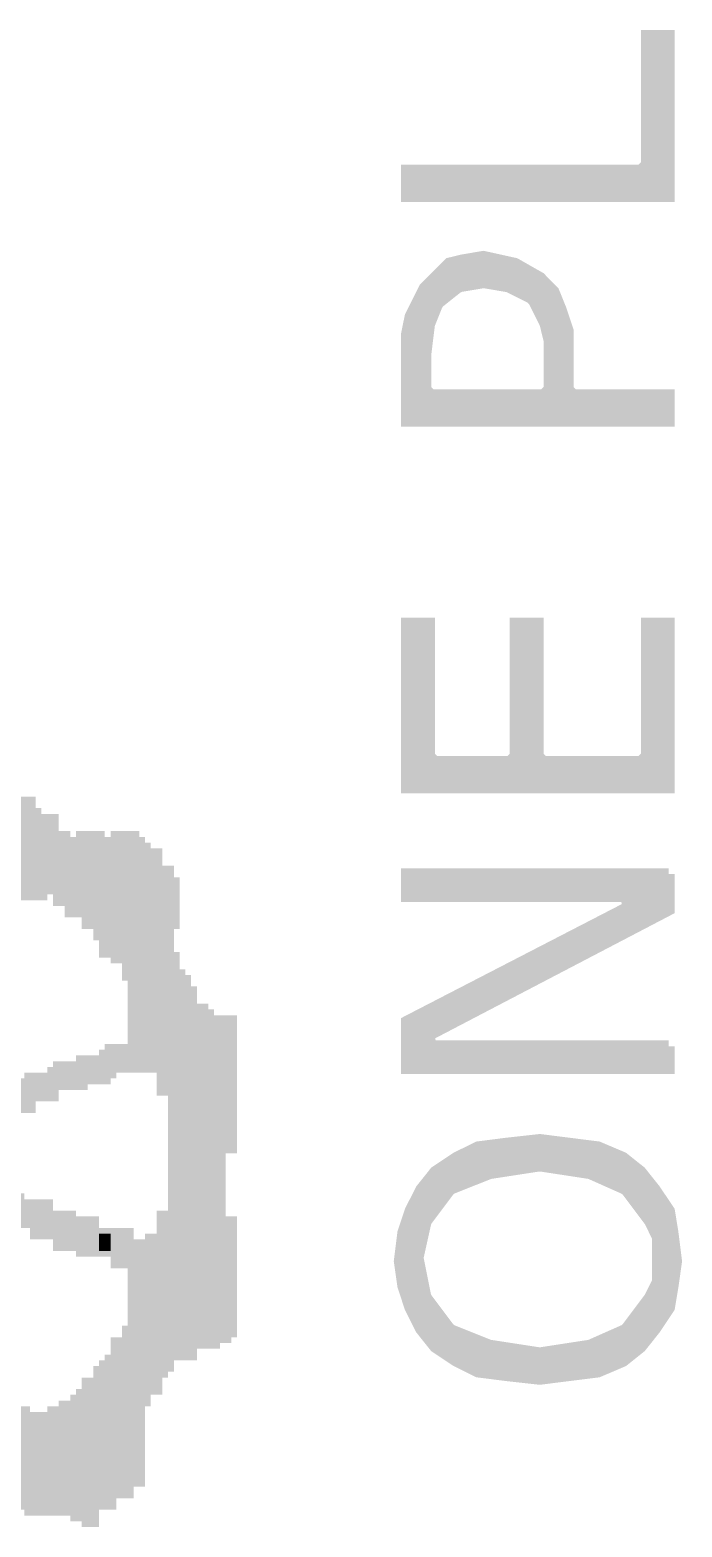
# Model space of a CAD drawing. Extents: x 64 to 173, y 17 to 95.
# Drawn here: x 113.632 to 115.071, y 32.551 to 35.857 of the extents above; entities that cross this region are included whole.
import ezdxf

# ---------------------------------------------------------------- set-up
doc = ezdxf.new("R2010")
doc.units = 0
doc.header["$MEASUREMENT"] = 0
doc.layers.add('SILKSCREENTOP_P', color=12, linetype='CONTINUOUS')

msp = doc.modelspace()

# ---------------------------------------------------------------- linework, layer by layer
at = {"layer": 'SILKSCREENTOP_P', "const_width": 0.0254}
for points in [[(115.0422, 35.8447), (114.9934, 35.8447), (114.9934, 35.5597), (114.9807, 35.547), (114.4643, 35.547), (114.4643, 35.4899), (115.0422, 35.4899), (115.0422, 35.8447)], [(115.0112, 35.4899), (115.0112, 35.8447)], [(115.0366, 35.4899), (115.0366, 35.8447)], [(114.4778, 35.4899), (114.4778, 35.547)], [(114.5032, 35.4899), (114.5032, 35.547)], [(114.5286, 35.4899), (114.5286, 35.547)], [(114.554, 35.4899), (114.554, 35.547)], [(114.5794, 35.4899), (114.5794, 35.547)], [(114.6048, 35.4899), (114.6048, 35.547)], [(114.6302, 35.4899), (114.6302, 35.547)], [(114.6556, 35.4899), (114.6556, 35.547)], [(114.681, 35.4899), (114.681, 35.547)], [(114.7064, 35.4899), (114.7064, 35.547)], [(114.7318, 35.4899), (114.7318, 35.547)], [(114.7572, 35.4899), (114.7572, 35.547)], [(114.7826, 35.4899), (114.7826, 35.547)], [(114.808, 35.4899), (114.808, 35.547)], [(114.8334, 35.4899), (114.8334, 35.547)], [(114.8588, 35.4899), (114.8588, 35.547)], [(114.8842, 35.4899), (114.8842, 35.547)], [(114.9096, 35.4899), (114.9096, 35.547)], [(114.935, 35.4899), (114.935, 35.547)], [(114.9604, 35.4899), (114.9604, 35.547)], [(114.9858, 35.4899), (114.9858, 35.5483)], [(115.0422, 35.0512), (114.8319, 35.0512), (114.8192, 35.0639), (114.8192, 35.194), (114.8034, 35.2415), (114.7879, 35.2798), (114.758, 35.3101), (114.7034, 35.3413), (114.6332, 35.3568), (114.5865, 35.3489), (114.5573, 35.3418), (114.5035, 35.2877), (114.472, 35.225), (114.4643, 35.1866), (114.4643, 34.9941), (115.0422, 34.9941), (115.0422, 35.0512)], [(114.554, 35.2712), (114.554, 35.3383)], [(114.5794, 35.2908), (114.5794, 35.3471)], [(114.6048, 35.2951), (114.6048, 35.352)], [(114.6302, 35.2994), (114.6302, 35.3563)], [(114.6556, 35.2963), (114.6556, 35.3517)], [(114.681, 35.292), (114.681, 35.3461)], [(114.7064, 35.2814), (114.7064, 35.3395)], [(114.7785, 35.1714), (114.7785, 35.0639), (114.7658, 35.0512), (114.5179, 35.0512), (114.5052, 35.0639), (114.5052, 35.1384), (114.5052, 35.1399), (114.5134, 35.2059), (114.5144, 35.2092), (114.5309, 35.2504), (114.5347, 35.2557), (114.5761, 35.2887), (114.5819, 35.2913), (114.6315, 35.2996), (114.6355, 35.2996), (114.6851, 35.2913), (114.6889, 35.2903), (114.7384, 35.2654), (114.744, 35.2598), (114.7689, 35.21), (114.7699, 35.2074), (114.778, 35.1744), (114.7785, 35.1714)], [(114.5286, 35.245), (114.5286, 35.3129)], [(114.7318, 35.2687), (114.7318, 35.3248)], [(114.7572, 35.2334), (114.7572, 35.3103)], [(114.5032, 34.9941), (114.5032, 35.2872)], [(114.7826, 34.9941), (114.7826, 35.2854)], [(114.4778, 34.9941), (114.4778, 35.2364)], [(114.808, 34.9941), (114.808, 35.2275)], [(114.5286, 34.9941), (114.5286, 35.0512)], [(114.554, 34.9941), (114.554, 35.0512)], [(114.5794, 34.9941), (114.5794, 35.0512)], [(114.6048, 34.9941), (114.6048, 35.0512)], [(114.6302, 34.9941), (114.6302, 35.0512)], [(114.6556, 34.9941), (114.6556, 35.0512)], [(114.681, 34.9941), (114.681, 35.0512)], [(114.7064, 34.9941), (114.7064, 35.0512)], [(114.7318, 34.9941), (114.7318, 35.0512)], [(114.7572, 34.9941), (114.7572, 35.0512)], [(114.8334, 34.9941), (114.8334, 35.0512)], [(114.8588, 34.9941), (114.8588, 35.0512)], [(114.8842, 34.9941), (114.8842, 35.0512)], [(114.9096, 34.9941), (114.9096, 35.0512)], [(114.935, 34.9941), (114.935, 35.0512)], [(114.9604, 34.9941), (114.9604, 35.0512)], [(114.9858, 34.9941), (114.9858, 35.0512)], [(115.0112, 34.9941), (115.0112, 35.0512)], [(115.0366, 34.9941), (115.0366, 35.0512)], [(115.0422, 34.547), (114.9934, 34.547), (114.9934, 34.2539), (114.9807, 34.2412), (114.7658, 34.2412), (114.7531, 34.2539), (114.7531, 34.547), (114.7041, 34.547), (114.7041, 34.2539), (114.6914, 34.2412), (114.5261, 34.2412), (114.5134, 34.2539), (114.5134, 34.547), (114.4643, 34.547), (114.4643, 34.1841), (115.0422, 34.1841), (115.0422, 34.547)], [(114.4778, 34.1841), (114.4778, 34.547)], [(114.5032, 34.1841), (114.5032, 34.547)], [(114.7064, 34.1841), (114.7064, 34.547)], [(114.7318, 34.1841), (114.7318, 34.547)], [(115.0112, 34.1841), (115.0112, 34.547)], [(115.0366, 34.1841), (115.0366, 34.547)], [(114.5286, 34.1841), (114.5286, 34.2412)], [(114.554, 34.1841), (114.554, 34.2412)], [(114.5794, 34.1841), (114.5794, 34.2412)], [(114.6048, 34.1841), (114.6048, 34.2412)], [(114.6302, 34.1841), (114.6302, 34.2412)], [(114.6556, 34.1841), (114.6556, 34.2412)], [(114.681, 34.1841), (114.681, 34.2412)], [(114.7572, 34.1841), (114.7572, 34.2445)], [(114.7826, 34.1841), (114.7826, 34.2412)], [(114.808, 34.1841), (114.808, 34.2412)], [(114.8334, 34.1841), (114.8334, 34.2412)], [(114.8588, 34.1841), (114.8588, 34.2412)], [(114.8842, 34.1841), (114.8842, 34.2412)], [(114.9096, 34.1841), (114.9096, 34.2412)], [(114.935, 34.1841), (114.935, 34.2412)], [(114.9604, 34.1841), (114.9604, 34.2412)], [(114.9858, 34.1841), (114.9858, 34.2425)], [(113.6198, 33.9357), (113.6198, 34.1516), (113.6325, 34.1516), (113.6325, 33.9357)], [(113.6452, 34.1389), (113.6452, 33.9484), (113.6579, 33.9484), (113.6579, 34.1135)], [(113.6706, 33.9484), (113.6706, 34.1135), (113.6833, 34.1135), (113.6833, 33.9484)], [(113.696, 34.0881), (113.696, 33.9357), (113.7087, 33.9357), (113.7087, 34.0881)], [(113.7214, 34.0754), (113.7214, 33.9103), (113.7341, 33.9103), (113.7341, 34.0754)], [(113.7468, 33.8976), (113.7468, 34.0754), (113.7595, 34.0754), (113.7595, 33.8849), (113.7722, 33.8849), (113.7722, 34.0754), (113.7849, 34.0754), (113.7849, 33.8468)], [(113.7976, 34.0754), (113.7976, 33.8214), (113.8103, 33.8214), (113.8103, 34.0754)], [(113.823, 33.796), (113.823, 34.0754), (113.8357, 34.0754), (113.8357, 33.796)], [(113.8357, 33.5674), (113.8357, 33.6055), (113.8484, 33.6055), (113.8484, 33.5674), (113.8611, 33.5674), (113.8611, 34.0754), (113.8484, 34.0754), (113.8484, 33.7579)], [(113.8738, 34.0754), (113.8738, 33.5674)], [(113.8865, 34.0627), (113.8865, 33.5674), (113.8992, 33.5674), (113.8992, 34.0373), (113.9119, 34.0373), (113.9119, 33.5547)], [(113.9246, 34.0119), (113.9246, 33.5166), (113.9373, 33.5166), (113.9373, 34.0119)], [(113.95, 33.9865), (113.95, 33.8722)], [(115.0422, 33.9933), (114.4643, 33.9933), (114.4643, 33.9443), (114.9474, 33.9443), (114.9533, 33.9204), (114.4643, 33.6677), (114.4643, 33.5643), (115.0422, 33.5643), (115.0422, 33.6133)], [(114.4778, 33.9443), (114.4778, 33.9933)], [(114.5032, 33.9443), (114.5032, 33.9933)], [(114.5179, 33.6133), (114.5118, 33.6372), (115.0422, 33.9146), (115.0422, 33.9933)], [(114.5286, 33.9443), (114.5286, 33.9933)], [(114.554, 33.9443), (114.554, 33.9933)], [(114.5794, 33.9443), (114.5794, 33.9933)], [(114.6048, 33.9443), (114.6048, 33.9933)], [(114.6302, 33.9443), (114.6302, 33.9933)], [(114.6556, 33.9443), (114.6556, 33.9933)], [(114.681, 33.9443), (114.681, 33.9933)], [(114.7064, 33.9443), (114.7064, 33.9933)], [(114.7318, 33.9443), (114.7318, 33.9933)], [(114.7572, 33.9443), (114.7572, 33.9933)], [(114.7826, 33.9443), (114.7826, 33.9933)], [(114.808, 33.9443), (114.808, 33.9933)], [(114.8334, 33.9443), (114.8334, 33.9933)], [(114.8588, 33.9443), (114.8588, 33.9933)], [(114.8842, 33.9443), (114.8842, 33.9933)], [(114.9096, 33.9443), (114.9096, 33.9933)], [(114.935, 33.9443), (114.935, 33.9933)], [(114.9604, 33.8717), (114.9604, 33.9933)], [(114.9858, 33.8851), (114.9858, 33.9933)], [(115.0112, 33.8983), (115.0112, 33.9933)], [(115.0366, 33.9115), (115.0366, 33.9933)], [(114.935, 33.8585), (114.935, 33.911)], [(114.8842, 33.8318), (114.8842, 33.8846)], [(114.9096, 33.8452), (114.9096, 33.8978)], [(114.808, 33.7922), (114.808, 33.8452)], [(114.8334, 33.8054), (114.8334, 33.8585)], [(114.8588, 33.8186), (114.8588, 33.8717)], [(113.95, 33.8214), (113.95, 32.9197)], [(114.7572, 33.7655), (114.7572, 33.8191)], [(114.7826, 33.7787), (114.7826, 33.8323)], [(113.9627, 33.7833), (113.9627, 32.9324)], [(114.681, 33.7256), (114.681, 33.7797)], [(114.7064, 33.7388), (114.7064, 33.7929)], [(114.7318, 33.7523), (114.7318, 33.8059)], [(113.9754, 33.7706), (113.9754, 32.9324), (113.9881, 32.9324), (113.9881, 33.7452)], [(114.6302, 33.6989), (114.6302, 33.7536)], [(114.6556, 33.7124), (114.6556, 33.7665)], [(114.554, 33.6591), (114.554, 33.7142)], [(114.5794, 33.6725), (114.5794, 33.7271)], [(114.6048, 33.6857), (114.6048, 33.7403)], [(114.0008, 33.7071), (114.0008, 32.9578), (114.0135, 32.9578), (114.0135, 33.7071)], [(114.0262, 33.6944), (114.0262, 32.9578), (114.0389, 32.9578), (114.0389, 33.6817)], [(114.5032, 33.5643), (114.5032, 33.6878)], [(114.5286, 33.6459), (114.5286, 33.701)], [(114.0516, 33.669), (114.0516, 32.9705), (114.0643, 32.9705), (114.0643, 33.2245), (114.077, 33.2245), (114.077, 32.9705)], [(114.0643, 33.3769), (114.0643, 33.669), (114.077, 33.669), (114.077, 33.3769)], [(114.4778, 33.5643), (114.4778, 33.6748)], [(113.95, 33.6309), (113.95, 33.3896)], [(113.9754, 33.4277), (113.9754, 33.6182), (113.9627, 33.6182), (113.9627, 33.4277)], [(115.0422, 33.6133), (114.5179, 33.6133)], [(114.5286, 33.5643), (114.5286, 33.6133)], [(114.554, 33.5643), (114.554, 33.6133)], [(114.5794, 33.5643), (114.5794, 33.6133)], [(114.6048, 33.5643), (114.6048, 33.6133)], [(114.6302, 33.5643), (114.6302, 33.6133)], [(114.6556, 33.5643), (114.6556, 33.6133)], [(114.681, 33.5643), (114.681, 33.6133)], [(114.7064, 33.5643), (114.7064, 33.6133)], [(114.7318, 33.5643), (114.7318, 33.6133)], [(114.7572, 33.5643), (114.7572, 33.6133)], [(114.7826, 33.5643), (114.7826, 33.6133)], [(114.808, 33.5643), (114.808, 33.6133)], [(114.8334, 33.5643), (114.8334, 33.6133)], [(114.8588, 33.5643), (114.8588, 33.6133)], [(114.8842, 33.5643), (114.8842, 33.6133)], [(114.9096, 33.5643), (114.9096, 33.6133)], [(114.935, 33.5643), (114.935, 33.6133)], [(114.9604, 33.5643), (114.9604, 33.6133)], [(114.9858, 33.5643), (114.9858, 33.6133)], [(115.0112, 33.5643), (115.0112, 33.6133)], [(115.0366, 33.5643), (115.0366, 33.6133)], [(113.696, 33.5166), (113.696, 33.5674), (113.7087, 33.5674), (113.7087, 33.5293), (113.7214, 33.5293), (113.7214, 33.5674), (113.7341, 33.5674), (113.7341, 33.5293), (113.7468, 33.5293), (113.7468, 33.5801), (113.7595, 33.5801), (113.7595, 33.542), (113.7722, 33.542), (113.7722, 33.5801), (113.7849, 33.5801), (113.7849, 33.542), (113.7976, 33.542), (113.7976, 33.5801), (113.7976, 33.5928), (113.7976, 33.6055)], [(113.8103, 33.542), (113.8103, 33.6055), (113.823, 33.6055), (113.823, 33.5547)], [(114.0008, 33.5928), (114.0008, 33.4531), (113.9881, 33.4531), (113.9881, 33.6055)], [(113.6198, 33.542), (113.6198, 33.4785), (113.6325, 33.4785), (113.6325, 33.542), (113.6452, 33.542), (113.6452, 33.5039), (113.6579, 33.5039), (113.6579, 33.542), (113.6706, 33.542), (113.6706, 33.5039), (113.6833, 33.5039), (113.6833, 33.5674)], [(115.0587, 33.1384), (115.0506, 33.2026), (115.043, 33.2494), (115.0117, 33.2961), (114.98, 33.336), (114.9411, 33.367), (114.8862, 33.3903), (114.7575, 33.4066), (114.6846, 33.3985), (114.6208, 33.3903), (114.5738, 33.367), (114.5266, 33.3355), (114.4956, 33.2966), (114.4717, 33.2491), (114.456, 33.2016), (114.4481, 33.1384), (114.456, 33.0835), (114.4717, 33.0357), (114.4956, 32.9883), (114.5266, 32.9494), (114.5738, 32.9179), (114.6208, 32.8945), (114.6846, 32.8864), (114.7575, 32.8783), (114.8862, 32.8945), (114.9411, 32.9179), (114.98, 32.9489), (115.0117, 32.9888), (115.043, 33.0357), (115.0508, 33.0825), (115.0587, 33.1384)], [(114.6048, 33.3157), (114.6048, 33.3825)], [(114.6302, 33.3258), (114.6302, 33.3916)], [(114.6556, 33.3339), (114.6556, 33.3949)], [(114.681, 33.3378), (114.681, 33.398)], [(114.7064, 33.3416), (114.7064, 33.4007)], [(114.7318, 33.3456), (114.7318, 33.4038)], [(114.7572, 33.3494), (114.7572, 33.4066)], [(114.7826, 33.3456), (114.7826, 33.4033)], [(114.808, 33.3418), (114.808, 33.4002)], [(114.8334, 33.3378), (114.8334, 33.3969)], [(114.8588, 33.3339), (114.8588, 33.3939)], [(114.8842, 33.3256), (114.8842, 33.3906)], [(114.9096, 33.3141), (114.9096, 33.3804)], [(115.0181, 33.1879), (115.0181, 33.097), (115.0168, 33.0914), (115.0003, 33.0584), (114.999, 33.0563), (114.9495, 32.9903), (114.9444, 32.9862), (114.87, 32.9532), (114.8669, 32.9522), (114.7595, 32.9357), (114.7554, 32.9357), (114.6482, 32.9522), (114.6454, 32.9529), (114.5626, 32.986), (114.5573, 32.9903), (114.5078, 33.0563), (114.5052, 33.0614), (114.4887, 33.1442), (114.489, 33.1493), (114.5055, 33.2237), (114.5078, 33.2285), (114.5573, 33.2946), (114.5626, 33.2989), (114.6454, 33.3319), (114.6482, 33.3327), (114.7554, 33.3492), (114.7595, 33.3492), (114.8669, 33.3327), (114.87, 33.3317), (114.9444, 33.2986), (114.9495, 33.2946), (114.999, 33.2285), (115.0003, 33.2268), (115.0168, 33.1935), (115.0181, 33.1879)], [(114.554, 33.2903), (114.554, 33.3538)], [(114.5794, 33.3055), (114.5794, 33.3698)], [(114.935, 33.303), (114.935, 33.3695)], [(114.9604, 33.2801), (114.9604, 33.3515)], [(114.5286, 33.2565), (114.5286, 33.3367)], [(114.9858, 33.2463), (114.9858, 33.3284)], [(114.5032, 33.2138), (114.5032, 33.3063)], [(115.0112, 33.2047), (115.0112, 33.2966)], [(113.5563, 33.2753), (113.5563, 33.2372), (113.569, 33.2372), (113.569, 33.2753), (113.5817, 33.2753), (113.5817, 33.2245), (113.5944, 33.2245), (113.5944, 33.2753), (113.6071, 33.2753), (113.6071, 33.2245), (113.6198, 33.2245), (113.6198, 33.2626)], [(113.6325, 33.2118), (113.6325, 33.2626), (113.6452, 33.2626), (113.6452, 33.1991), (113.6579, 33.1991), (113.6579, 33.2626), (113.6706, 33.2626), (113.6706, 33.1991), (113.6833, 33.1991), (113.6833, 33.2372), (113.696, 33.2372), (113.696, 33.1737), (113.7087, 33.1737), (113.7087, 33.2372), (113.7214, 33.2372), (113.7214, 33.1737), (113.7341, 33.1737), (113.7341, 33.2372)], [(114.4778, 33.0236), (114.4778, 33.2613)], [(115.0366, 33.0261), (115.0366, 33.2588)], [(113.7468, 33.2245), (113.7468, 33.161), (113.7595, 33.161), (113.7595, 33.2245), (113.7722, 33.2245), (113.7722, 33.161), (113.7849, 33.161), (113.7849, 33.2118)], [(113.9246, 32.8816), (113.9246, 33.2372), (113.9373, 33.2372), (113.9373, 32.8943)], [(113.7976, 33.1991), (113.7976, 33.161)], [(113.8103, 33.1483), (113.8103, 33.1991), (113.823, 33.1991), (113.823, 33.1356), (113.8357, 33.1356), (113.8357, 33.1991), (113.8484, 33.1991), (113.8484, 33.1356)], [(113.8992, 33.1991), (113.8992, 32.8562), (113.9119, 32.8562), (113.9119, 33.1991)], [(113.8611, 33.1737), (113.8611, 32.653), (113.8738, 32.653), (113.8738, 33.1737), (113.8865, 33.1737), (113.8865, 32.8181)], [(113.95, 33.1737), (113.95, 32.9832)], [(114.4524, 33.1074), (114.4524, 33.1739)], [(113.9754, 33.1229), (113.9754, 33.034), (113.9627, 33.034), (113.9627, 33.1229)], [(114.5032, 32.9786), (114.5032, 33.0723)], [(115.0112, 32.9883), (115.0112, 33.0802)], [(114.5286, 32.9481), (114.5286, 33.0284)], [(114.9858, 32.9565), (114.9858, 33.0385)], [(113.823, 32.6149), (113.823, 32.9578), (113.8357, 32.9578), (113.8357, 32.6276), (113.8484, 32.6276), (113.8484, 32.9959)], [(114.554, 32.9311), (114.554, 32.9946)], [(114.935, 32.9154), (114.935, 32.9819)], [(114.9604, 32.9334), (114.9604, 33.0048)], [(114.5794, 32.9151), (114.5794, 32.9794)], [(114.6048, 32.9024), (114.6048, 32.9692)], [(114.6302, 32.8933), (114.6302, 32.959)], [(114.6556, 32.8902), (114.6556, 32.9512)], [(114.8588, 32.891), (114.8588, 32.9509)], [(114.8842, 32.8943), (114.8842, 32.9595)], [(114.9096, 32.9044), (114.9096, 32.9707)], [(113.7976, 32.9197), (113.7976, 32.6022), (113.8103, 32.6022), (113.8103, 32.9324)], [(114.681, 32.8869), (114.681, 32.9471)], [(114.7064, 32.8841), (114.7064, 32.9433)], [(114.7318, 32.8813), (114.7318, 32.9392)], [(114.7572, 32.8785), (114.7572, 32.9354)], [(114.7826, 32.8816), (114.7826, 32.9392)], [(114.808, 32.8846), (114.808, 32.943)], [(114.8334, 32.8879), (114.8334, 32.9471)], [(113.7849, 32.907), (113.7849, 32.5895)], [(113.7341, 32.8435), (113.7341, 32.5768), (113.7468, 32.5768), (113.7468, 32.8562)], [(113.7595, 32.8816), (113.7595, 32.5641), (113.7722, 32.5641), (113.7722, 32.8816)], [(113.6198, 32.8181), (113.6198, 32.5895)], [(113.6833, 32.8181), (113.6833, 32.5895), (113.696, 32.5895), (113.696, 32.8181)], [(113.7087, 32.8308), (113.7087, 32.5895), (113.7214, 32.5895), (113.7214, 32.8308)], [(113.6325, 32.8054), (113.6325, 32.5895), (113.6452, 32.5895), (113.6452, 32.7927), (113.6579, 32.7927), (113.6579, 32.5895), (113.6706, 32.5895), (113.6706, 32.7927)]]:
    msp.add_lwpolyline(points, dxfattribs=at)

doc.saveas('drawing.dxf')
